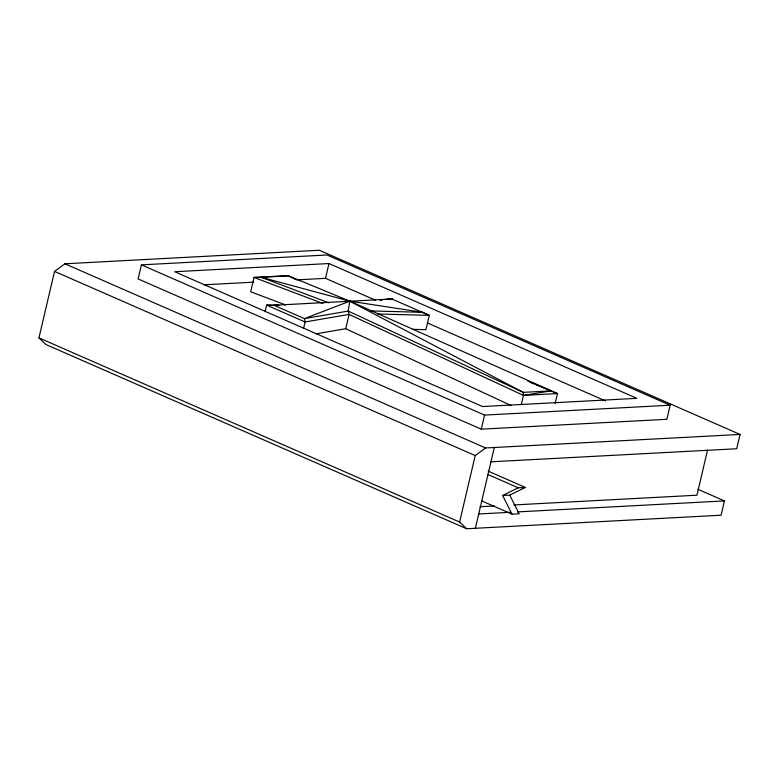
<?xml version="1.0" encoding="UTF-8"?>
<svg xmlns="http://www.w3.org/2000/svg" width="779" height="779" viewBox="0 0 779 779"><rect width="100%" height="100%" fill="white"/><g stroke="black" fill="none" stroke-linecap="round" stroke-linejoin="round"><path stroke-width="1.17" d="M285.659 304.978L250.692 291.765L254.051 277.451L288.045 275.639L349.781 301.161L348.232 311.074L349.07 314.414L345.72 328.719L316.001 333.831M697.75 489.212L724.46 500.907L721.101 515.211L466.65 528.746L45.98 344.561L38.95 337.872L54.54 271.404L64.92 263.789L319.38 250.254L740.05 434.439L736.691 448.753L490.945 461.811M141.408 264.86L138.107 278.921L481.266 429.161L666.863 419.297L670.164 405.226L327.005 254.986L141.408 264.86L484.567 415.09L670.164 405.226M265.064 311.727L266.613 305.125L278.746 305.387L266.613 305.125L305.095 321.97L349.07 314.414L523.459 395.401L557.452 393.59L555.125 403.503M303.547 328.582L305.095 321.97L304.433 318.611L273.945 305.261L392.168 298.98L390.815 298.523L384.884 299.545M296.361 279.895L325.515 278.337L328.981 263.545L636.862 398.342L482.591 406.541L174.71 271.744L328.981 263.545M481.266 429.161L484.567 415.09M466.65 528.746L459.62 522.047L475.209 455.579L485.599 447.964L740.05 434.439M475.356 528.279L494.305 447.506M521.385 404.204L523.459 395.401L523.254 392.363L349.781 301.161L261.247 277.285L254.051 277.451L322.847 303.469M707.566 450.009L696.962 495.21L513.867 504.948M502.611 495.502L509.739 495.123L519.165 513.799L512.037 514.179L502.611 495.502L518.22 487.8L525.358 487.42L488.18 471.139M509.739 495.123L525.358 487.42M412.675 329.322L425.938 329.683L429.297 315.368L422.646 312.321L349.781 301.161L304.433 318.611L348.232 311.074L523.254 392.363L551.259 390.834L557.452 393.59L541.717 387.085M380.152 300.363L382.518 299.954M388.575 299.594L392.168 298.98M523.459 395.401L551.259 390.834L349.781 301.161M288.259 275.844L261.247 277.285L328.689 302.788M204.04 284.802L253.847 282.154M479.913 506.749L494.47 505.98M478.715 513.965L510.187 512.29M517.451 511.91L724.46 500.907M370.58 310.909L422.646 312.321M377.435 313.966L429.297 315.368L391.915 299M527.704 381.087L551.259 390.834M530.48 382.431L533.849 383.823M536.098 384.758L539.467 386.15M325.515 278.337L375.527 300.236M427.768 323.11L605.604 400.971M64.92 263.789L485.599 447.964M54.54 271.404L475.209 455.579M487.966 474.547L518.22 487.8M481.773 500.926L512.037 514.179M38.95 337.872L459.62 522.047M345.72 328.719L511.267 405.606M288.045 275.639L295.543 279.515"/></g></svg>
